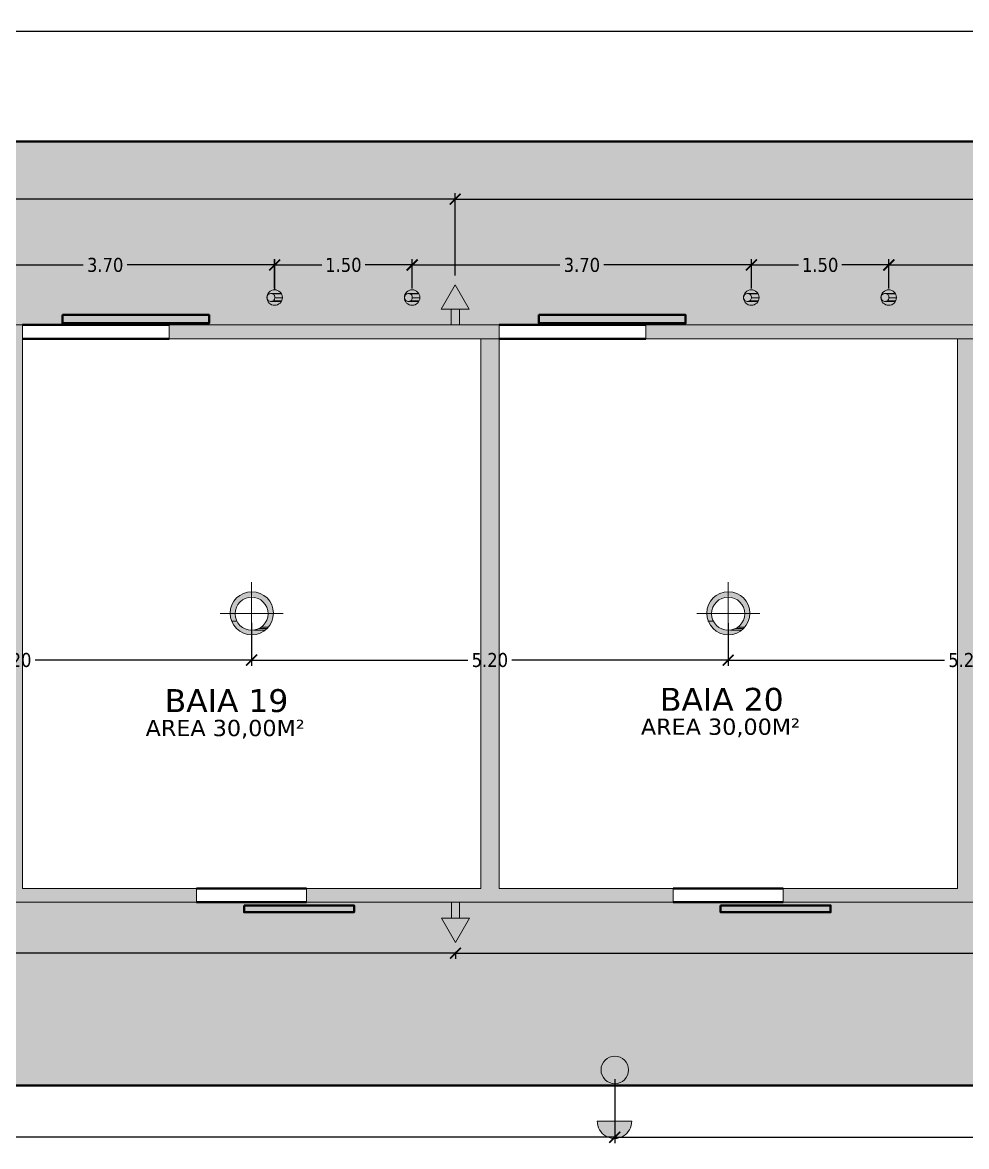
# Model space of a CAD drawing. Header units: millimetres. Extents: x 2543 to 3089, y 1295 to 1485.
# Drawn here: x 3027.81 to 3038.11, y 1411.12 to 1423.39 of the extents above; entities that cross this region are included whole.
import ezdxf

# ---------------------------------------------------------------- set-up
doc = ezdxf.new("R2010")
doc.units = ezdxf.units.MM
doc.layers.get('Defpoints').update_dxf_attribs({"lineweight": 0})
for name, color, linetype, lineweight in [('AF-Indicação coluna', 5, 'Continuous', 20), ('ARQ. Linha Grossa', 5, 'Continuous', 40), ('ARQ. Texto', 7, 'Continuous', 0)]:
    doc.layers.add(name, color=color, linetype=linetype, lineweight=lineweight)
doc.layers.add('ARQ. Hachura', color=7, linetype='Continuous', lineweight=0, true_color=0x9e9e9e)
doc.layers.add('PDF_IM- LUMINOTÉCNICO', color=7, linetype='Continuous', true_color=0xa500a5)
doc.styles.add('NICAZA', font='verdana.ttf', dxfattribs={"width": 0.85})
doc.styles.get("Standard").update_dxf_attribs({"font": 'arial.ttf'})
doc.dimstyles.new('esc-100', dxfattribs={"dimscale": 0.85, "dimtxt": 0.18, "dimasz": 0.14, "dimexe": 0.075, "dimexo": 0.12, "dimgap": 0.06, "dimtad": 0, "dimzin": 0, "dimdsep": 46, "dimtxsty": 'NICAZA', "dimblk": 'ARCHTICK', "dimcen": 0.09, "dimclrd": 7, "dimclre": 7, "dimclrt": 7, "dimadec": 1, "dimazin": 0, "dimtfac": 1, "dimtofl": 0, "dimtmove": 0, "dimatfit": 3, "dimfxl": 1, "dimtolj": 1, "dimtzin": 0, "dimarcsym": 0})

# ---------------------------------------------------------------- blocks, each defined once
blk = doc.blocks.new('tomada baixa')
at = {"layer": 'PDF_IM- LUMINOTÉCNICO', "lineweight": 18}
for p, q in [((0.602, 0.302), (0.023, 0.302)), ((0.602, 0), (0.023, 0))]:
    blk.add_line(p, q, dxfattribs=at)
blk.add_lwpolyline([(1.48, 0.151), (0.602, 0.657), (0.602, -0.356)], close=True, dxfattribs=at)
blk = doc.blocks.new('_ArchTick')
at = {"color": 0, "linetype": 'ByBlock', "const_width": 0.15}
blk.add_lwpolyline([(-0.5, -0.5), (0.5, 0.5)], dxfattribs=at)
blk = doc.blocks.new('*D172')
at = {"layer": 'AF-Indicação coluna', "color": 7, "lineweight": -2, "transparency": 16777216}
for p, q in [((3011.935, 1420.627), (3011.935, 1421.524)), ((3011.935, 1421.46), (3021.936, 1421.46)), ((3032.533, 1421.46), (3022.532, 1421.46)), ((3032.533, 1420.627), (3032.533, 1421.524))]:
    blk.add_line(p, q, dxfattribs=at)
at = {"layer": 'Defpoints', "color": 0, "transparency": 16777216}
for p in [(3032.533, 1421.46), (3011.935, 1420.525), (3032.533, 1420.525)]:
    blk.add_point(p, dxfattribs=at)
at = {"layer": 'AF-Indicação coluna', "color": 7, "lineweight": -2, "transparency": 16777216, "xscale": 0.119, "yscale": 0.119, "zscale": 0.119, "rotation": 180}
blk.add_blockref('_ArchTick', (3011.935, 1421.46), dxfattribs=at)
at = {"layer": 'AF-Indicação coluna', "color": 7, "lineweight": -2, "transparency": 16777216, "xscale": 0.119, "yscale": 0.119, "zscale": 0.119}
blk.add_blockref('_ArchTick', (3032.533, 1421.46), dxfattribs=at)
at = {"layer": 'AF-Indicação coluna', "color": 7, "transparency": 16777216, "insert": (3022.234, 1421.46), "char_height": 0.153, "attachment_point": 5, "style": 'NICAZA'}
blk.add_mtext('\\A1;20.60', dxfattribs=at)
blk = doc.blocks.new('*D173')
at = {"layer": 'AF-Indicação coluna', "color": 7, "lineweight": -2, "transparency": 16777216}
for p, q in [((3032.533, 1420.627), (3032.533, 1421.524)), ((3032.533, 1421.46), (3040.279, 1421.46)), ((3048.612, 1421.46), (3040.866, 1421.46)), ((3048.612, 1420.19), (3048.612, 1421.524))]:
    blk.add_line(p, q, dxfattribs=at)
at = {"layer": 'Defpoints', "color": 0, "transparency": 16777216}
for p in [(3048.612, 1421.46), (3032.533, 1420.525), (3048.612, 1420.088)]:
    blk.add_point(p, dxfattribs=at)
at = {"layer": 'AF-Indicação coluna', "color": 7, "lineweight": -2, "transparency": 16777216, "xscale": 0.119, "yscale": 0.119, "zscale": 0.119, "rotation": 180}
blk.add_blockref('_ArchTick', (3032.533, 1421.46), dxfattribs=at)
at = {"layer": 'AF-Indicação coluna', "color": 7, "lineweight": -2, "transparency": 16777216, "xscale": 0.119, "yscale": 0.119, "zscale": 0.119}
blk.add_blockref('_ArchTick', (3048.612, 1421.46), dxfattribs=at)
at = {"layer": 'AF-Indicação coluna', "color": 7, "transparency": 16777216, "insert": (3040.572, 1421.46), "char_height": 0.153, "attachment_point": 5, "style": 'NICAZA'}
blk.add_mtext('\\A1;16.08', dxfattribs=at)
blk = doc.blocks.new('luminaria psio')
at = {"layer": 'PDF_IM- LUMINOTÉCNICO', "transparency": 33554559}
blk.add_hatch(color=256, dxfattribs=at).paths.add_polyline_path([(0.111, 0.515), (-0.102, 0.515), (-0.135, 0.499), (-0.167, 0.499), (-0.298, 0.434), (-0.429, 0.303), (-0.445, 0.27), (-0.445, 0.254), (-0.462, 0.254), (-0.462, 0.221), (-0.478, 0.205), (-0.478, 0.172), (-0.495, 0.172), (-0.495, 0.123), (-0.511, 0.106), (-0.511, 0.074), (-0.495, 0.106), (-0.478, 0.123), (-0.478, 0.156), (-0.462, 0.172), (-0.445, 0.172), (-0.445, 0.188), (-0.429, 0.205), (-0.413, 0.205), (-0.38, 0.237), (-0.364, 0.237), (-0.364, 0.254), (-0.331, 0.254), (-0.315, 0.27), (-0.184, 0.27), (-0.167, 0.254), (-0.135, 0.254), (-0.135, 0.237), (-0.118, 0.237), (-0.086, 0.221), (-0.086, 0.205), (-0.069, 0.205), (-0.02, 0.156), (-0.02, 0.139), (-0.004, 0.123), (-0.004, 0.106), (0.013, 0.074), (0.013, -0.074), (-0.004, -0.09), (-0.004, -0.123), (-0.036, -0.155), (-0.036, -0.172), (-0.069, -0.204), (-0.086, -0.204), (-0.086, -0.221), (-0.118, -0.221), (-0.135, -0.237), (-0.167, -0.253), (-0.184, -0.253), (-0.216, -0.27), (-0.282, -0.27), (-0.315, -0.253), (-0.331, -0.253), (-0.364, -0.237), (-0.38, -0.221), (-0.396, -0.221), (-0.413, -0.204), (-0.429, -0.204), (-0.445, -0.188), (-0.445, -0.172), (-0.478, -0.139), (-0.478, -0.123), (-0.495, -0.106), (-0.495, -0.09), (-0.511, -0.074), (-0.511, -0.106), (-0.495, -0.123), (-0.495, -0.155), (-0.478, -0.172), (-0.478, -0.204), (-0.462, -0.221), (-0.462, -0.237), (-0.445, -0.253), (-0.445, -0.27), (-0.429, -0.303), (-0.396, -0.319), (-0.38, -0.352), (-0.347, -0.368), (-0.331, -0.401), (-0.135, -0.499), (-0.102, -0.499), (-0.069, -0.515), (0.078, -0.515), (0.111, -0.499), (0.144, -0.499), (0.307, -0.417), (0.356, -0.368), (0.389, -0.352), (0.405, -0.319), (0.422, -0.303), (0.438, -0.27), (0.454, -0.27), (0.454, -0.237), (0.471, -0.237), (0.471, -0.204), (0.487, -0.204), (0.487, -0.155), (0.503, -0.139), (0.503, -0.09), (0.52, -0.074), (0.52, 0.074), (0.503, 0.106), (0.503, 0.156), (0.487, 0.172), (0.487, 0.205), (0.471, 0.205), (0.471, 0.237), (0.454, 0.254), (0.454, 0.27), (0.438, 0.27), (0.405, 0.335), (0.356, 0.385), (0.323, 0.401), (0.307, 0.434), (0.176, 0.499), (0.144, 0.499)])
at = {"layer": 'PDF_IM- LUMINOTÉCNICO', "lineweight": 18}
blk.add_lwpolyline([(0.013, 0.008), (0.013, 0.057), (-0.004, 0.106), (-0.02, 0.156), (-0.053, 0.188), (-0.086, 0.221), (-0.135, 0.254), (-0.184, 0.27), (-0.233, 0.27), (-0.282, 0.27), (-0.331, 0.254), (-0.38, 0.237), (-0.429, 0.205), (-0.462, 0.172), (-0.478, 0.123), (-0.511, 0.074), (-0.511, 0.025), (-0.511, -0.024), (-0.511, -0.074), (-0.478, -0.123), (-0.462, -0.155), (-0.429, -0.204), (-0.38, -0.221), (-0.331, -0.253), (-0.282, -0.27), (-0.233, -0.27), (-0.184, -0.253), (-0.135, -0.237), (-0.086, -0.221), (-0.053, -0.188), (-0.02, -0.139), (-0.004, -0.09), (0.013, -0.041)], close=True, dxfattribs=at)
at = {"layer": 'PDF_IM- LUMINOTÉCNICO', "lineweight": 0}
for points in [[(-0.511, 0.074), (-0.511, 0.074), (-0.511, 0.074)], [(-0.511, 0.074), (-0.511, 0.074), (-0.511, 0.074)], [(0.454, 0.27), (-0.233, 0.27), (0.454, 0.27)], [(0.454, 0.27), (-0.216, 0.27), (0.454, 0.27)], [(0.454, 0.254), (-0.167, 0.254), (0.454, 0.254)], [(0.471, 0.237), (-0.135, 0.237), (0.471, 0.237)], [(-0.511, -0.024), (-0.511, -0.024), (-0.511, -0.024)], [(-0.511, -0.024), (-0.511, -0.024), (-0.511, -0.024)], [(-0.511, -0.074), (-0.511, -0.074), (-0.511, -0.074)], [(-0.511, -0.074), (-0.511, -0.074), (-0.511, -0.074)], [(-0.495, -0.09), (-0.511, -0.074), (-0.495, -0.09)], [(0.454, -0.27), (-0.216, -0.27), (0.454, -0.27)], [(0.454, -0.253), (-0.167, -0.253), (0.454, -0.253)], [(0.471, -0.221), (-0.086, -0.221), (0.471, -0.221)], [(0.52, -0.024), (0.013, -0.024), (0.52, -0.024)]]:
    blk.add_lwpolyline(points, dxfattribs=at)
at = {"layer": 'PDF_IM- LUMINOTÉCNICO', "lineweight": 18}
blk.add_circle((0, 0), 0.52, dxfattribs=at)
blk = doc.blocks.new('*D152')
at = {"color": 7, "lineweight": -2, "transparency": 16777216}
for p, q in [((3026.865, 1420.486), (3026.865, 1420.806)), ((3026.865, 1420.742), (3028.473, 1420.742)), ((3030.564, 1420.742), (3028.955, 1420.742)), ((3030.564, 1420.478), (3030.564, 1420.806))]:
    blk.add_line(p, q, dxfattribs=at)
at = {"layer": 'Defpoints', "color": 0, "transparency": 16777216}
for p in [(3030.564, 1420.742), (3026.865, 1420.384), (3030.564, 1420.376)]:
    blk.add_point(p, dxfattribs=at)
at = {"color": 7, "lineweight": -2, "transparency": 16777216, "xscale": 0.119, "yscale": 0.119, "zscale": 0.119, "rotation": 180}
blk.add_blockref('_ArchTick', (3026.865, 1420.742), dxfattribs=at)
at = {"color": 7, "lineweight": -2, "transparency": 16777216, "xscale": 0.119, "yscale": 0.119, "zscale": 0.119}
blk.add_blockref('_ArchTick', (3030.564, 1420.742), dxfattribs=at)
at = {"color": 7, "transparency": 16777216, "insert": (3028.714, 1420.742), "char_height": 0.153, "attachment_point": 5, "style": 'NICAZA'}
blk.add_mtext('\\A1;3.70', dxfattribs=at)
blk = doc.blocks.new('*D153')
at = {"color": 7, "lineweight": -2, "transparency": 16777216}
for p, q in [((3030.563, 1420.489), (3030.563, 1420.806)), ((3030.563, 1420.742), (3031.077, 1420.742)), ((3032.063, 1420.742), (3031.549, 1420.742)), ((3032.063, 1420.489), (3032.063, 1420.806))]:
    blk.add_line(p, q, dxfattribs=at)
at = {"layer": 'Defpoints', "color": 0, "transparency": 16777216}
for p in [(3032.063, 1420.742), (3030.563, 1420.387), (3032.063, 1420.387)]:
    blk.add_point(p, dxfattribs=at)
at = {"color": 7, "lineweight": -2, "transparency": 16777216, "xscale": 0.119, "yscale": 0.119, "zscale": 0.119, "rotation": 180}
blk.add_blockref('_ArchTick', (3030.563, 1420.742), dxfattribs=at)
at = {"color": 7, "lineweight": -2, "transparency": 16777216, "xscale": 0.119, "yscale": 0.119, "zscale": 0.119}
blk.add_blockref('_ArchTick', (3032.063, 1420.742), dxfattribs=at)
at = {"color": 7, "transparency": 16777216, "insert": (3031.313, 1420.742), "char_height": 0.153, "attachment_point": 5, "style": 'NICAZA'}
blk.add_mtext('\\A1;1.50', dxfattribs=at)
blk = doc.blocks.new('*D154')
at = {"color": 7, "lineweight": -2, "transparency": 16777216}
for p, q in [((3032.065, 1420.486), (3032.065, 1420.806)), ((3032.065, 1420.742), (3033.674, 1420.742)), ((3035.765, 1420.742), (3034.156, 1420.742)), ((3035.765, 1420.485), (3035.765, 1420.806))]:
    blk.add_line(p, q, dxfattribs=at)
at = {"layer": 'Defpoints', "color": 0, "transparency": 16777216}
for p in [(3035.765, 1420.742), (3032.065, 1420.384), (3035.765, 1420.383)]:
    blk.add_point(p, dxfattribs=at)
at = {"color": 7, "lineweight": -2, "transparency": 16777216, "xscale": 0.119, "yscale": 0.119, "zscale": 0.119, "rotation": 180}
blk.add_blockref('_ArchTick', (3032.065, 1420.742), dxfattribs=at)
at = {"color": 7, "lineweight": -2, "transparency": 16777216, "xscale": 0.119, "yscale": 0.119, "zscale": 0.119}
blk.add_blockref('_ArchTick', (3035.765, 1420.742), dxfattribs=at)
at = {"color": 7, "transparency": 16777216, "insert": (3033.915, 1420.742), "char_height": 0.153, "attachment_point": 5, "style": 'NICAZA'}
blk.add_mtext('\\A1;3.70', dxfattribs=at)
blk = doc.blocks.new('*D155')
at = {"color": 7, "lineweight": -2, "transparency": 16777216}
for p, q in [((3035.765, 1420.486), (3035.765, 1420.806)), ((3035.765, 1420.742), (3036.279, 1420.742)), ((3037.265, 1420.742), (3036.751, 1420.742)), ((3037.265, 1420.486), (3037.265, 1420.806))]:
    blk.add_line(p, q, dxfattribs=at)
at = {"layer": 'Defpoints', "color": 0, "transparency": 16777216}
for p in [(3037.265, 1420.742), (3035.765, 1420.384), (3037.265, 1420.384)]:
    blk.add_point(p, dxfattribs=at)
at = {"color": 7, "lineweight": -2, "transparency": 16777216, "xscale": 0.119, "yscale": 0.119, "zscale": 0.119, "rotation": 180}
blk.add_blockref('_ArchTick', (3035.765, 1420.742), dxfattribs=at)
at = {"color": 7, "lineweight": -2, "transparency": 16777216, "xscale": 0.119, "yscale": 0.119, "zscale": 0.119}
blk.add_blockref('_ArchTick', (3037.265, 1420.742), dxfattribs=at)
at = {"color": 7, "transparency": 16777216, "insert": (3036.515, 1420.742), "char_height": 0.153, "attachment_point": 5, "style": 'NICAZA'}
blk.add_mtext('\\A1;1.50', dxfattribs=at)
blk = doc.blocks.new('*D156')
at = {"color": 7, "lineweight": -2, "transparency": 16777216}
for p, q in [((3037.263, 1420.489), (3037.263, 1420.806)), ((3037.263, 1420.742), (3038.873, 1420.742)), ((3040.965, 1420.742), (3039.355, 1420.742)), ((3040.965, 1420.482), (3040.965, 1420.806))]:
    blk.add_line(p, q, dxfattribs=at)
at = {"layer": 'Defpoints', "color": 0, "transparency": 16777216}
for p in [(3040.965, 1420.742), (3037.263, 1420.387), (3040.965, 1420.38)]:
    blk.add_point(p, dxfattribs=at)
at = {"color": 7, "lineweight": -2, "transparency": 16777216, "xscale": 0.119, "yscale": 0.119, "zscale": 0.119, "rotation": 180}
blk.add_blockref('_ArchTick', (3037.263, 1420.742), dxfattribs=at)
at = {"color": 7, "lineweight": -2, "transparency": 16777216, "xscale": 0.119, "yscale": 0.119, "zscale": 0.119}
blk.add_blockref('_ArchTick', (3040.965, 1420.742), dxfattribs=at)
at = {"color": 7, "transparency": 16777216, "insert": (3039.114, 1420.742), "char_height": 0.153, "attachment_point": 5, "style": 'NICAZA'}
blk.add_mtext('\\A1;3.70', dxfattribs=at)
blk = doc.blocks.new('*D141')
at = {"layer": 'AF-Indicação coluna', "color": 7, "lineweight": -2, "transparency": 16777216}
for p, q in [((3048.612, 1413.686), (3048.612, 1413.17)), ((3032.536, 1413.249), (3032.536, 1413.17)), ((3032.536, 1413.234), (3040.28, 1413.234)), ((3048.612, 1413.234), (3040.867, 1413.234))]:
    blk.add_line(p, q, dxfattribs=at)
at = {"layer": 'Defpoints', "color": 0, "transparency": 16777216}
for p in [(3048.612, 1413.788), (3032.536, 1413.351), (3048.612, 1413.234)]:
    blk.add_point(p, dxfattribs=at)
at = {"layer": 'AF-Indicação coluna', "color": 7, "lineweight": -2, "transparency": 16777216, "xscale": 0.119, "yscale": 0.119, "zscale": 0.119, "rotation": 180}
blk.add_blockref('_ArchTick', (3032.536, 1413.234), dxfattribs=at)
at = {"layer": 'AF-Indicação coluna', "color": 7, "lineweight": -2, "transparency": 16777216, "xscale": 0.119, "yscale": 0.119, "zscale": 0.119}
blk.add_blockref('_ArchTick', (3048.612, 1413.234), dxfattribs=at)
at = {"layer": 'AF-Indicação coluna', "color": 7, "transparency": 16777216, "insert": (3040.574, 1413.234), "char_height": 0.153, "attachment_point": 5, "style": 'NICAZA'}
blk.add_mtext('\\A1;16.08', dxfattribs=at)
blk = doc.blocks.new('*D142')
at = {"layer": 'AF-Indicação coluna', "color": 7, "lineweight": -2, "transparency": 16777216}
for p, q in [((3011.935, 1413.249), (3011.935, 1413.17)), ((3032.536, 1413.249), (3032.536, 1413.17)), ((3011.935, 1413.234), (3021.937, 1413.234)), ((3032.536, 1413.234), (3022.534, 1413.234))]:
    blk.add_line(p, q, dxfattribs=at)
at = {"layer": 'Defpoints', "color": 0, "transparency": 16777216}
for p in [(3011.935, 1413.351), (3032.536, 1413.351), (3011.935, 1413.234)]:
    blk.add_point(p, dxfattribs=at)
at = {"layer": 'AF-Indicação coluna', "color": 7, "lineweight": -2, "transparency": 16777216, "xscale": 0.119, "yscale": 0.119, "zscale": 0.119, "rotation": 180}
blk.add_blockref('_ArchTick', (3011.935, 1413.234), dxfattribs=at)
at = {"layer": 'AF-Indicação coluna', "color": 7, "lineweight": -2, "transparency": 16777216, "xscale": 0.119, "yscale": 0.119, "zscale": 0.119}
blk.add_blockref('_ArchTick', (3032.536, 1413.234), dxfattribs=at)
at = {"layer": 'AF-Indicação coluna', "color": 7, "transparency": 16777216, "insert": (3022.236, 1413.234), "char_height": 0.153, "attachment_point": 5, "style": 'NICAZA'}
blk.add_mtext('\\A1;20.60', dxfattribs=at)
blk = doc.blocks.new('*D130')
at = {"color": 7, "lineweight": -2, "transparency": 16777216}
for p, q in [((2991.262, 1422.19), (2991.262, 1423.351)), ((3048.612, 1422.19), (3048.612, 1423.351)), ((2991.262, 1423.288), (3019.64, 1423.288)), ((3048.612, 1423.288), (3020.233, 1423.288))]:
    blk.add_line(p, q, dxfattribs=at)
at = {"layer": 'Defpoints', "color": 0, "transparency": 16777216}
for p in [(3048.612, 1423.288), (2991.262, 1422.088), (3048.612, 1422.088)]:
    blk.add_point(p, dxfattribs=at)
at = {"color": 7, "lineweight": -2, "transparency": 16777216, "xscale": 0.119, "yscale": 0.119, "zscale": 0.119, "rotation": 180}
blk.add_blockref('_ArchTick', (2991.262, 1423.288), dxfattribs=at)
at = {"color": 7, "lineweight": -2, "transparency": 16777216, "xscale": 0.119, "yscale": 0.119, "zscale": 0.119}
blk.add_blockref('_ArchTick', (3048.612, 1423.288), dxfattribs=at)
at = {"color": 7, "transparency": 16777216, "insert": (3019.937, 1423.288), "char_height": 0.153, "attachment_point": 5, "style": 'NICAZA'}
blk.add_mtext('\\A1;57.35', dxfattribs=at)
blk = doc.blocks.new('PONTOLUZTETO')
at = {"layer": 'PDF_IM- LUMINOTÉCNICO', "transparency": 33554559}
h = blk.add_hatch(color=256, dxfattribs=at)
h.paths.add_polyline_path([(0.262, -0.393), (0.278, -0.36), (0.294, -0.36), (0.294, -0.344), (0.311, -0.344), (0.393, -0.262), (0.393, -0.245), (0.409, -0.229), (0.409, -0.213), (0.425, -0.196), (0.442, -0.164), (0.442, -0.131), (0.458, -0.131), (0.458, -0.049), (0.474, -0.033), (0.474, 0.033), (0.458, 0.065), (0.458, 0.131), (0.442, 0.147), (0.442, 0.18), (0.425, 0.196), (0.409, 0.229), (0.409, 0.245), (0.376, 0.278), (0.376, 0.294), (0.344, 0.327), (0.327, 0.327), (0.327, 0.344), (0.311, 0.36), (0.294, 0.36), (0.294, 0.376), (0.278, 0.376), (0.262, 0.393), (0.131, 0.458), (0.098, 0.458), (0.065, 0.474), (-0.065, 0.474), (-0.098, 0.458), (-0.131, 0.458), (-0.229, 0.409), (-0.245, 0.393), (-0.278, 0.376), (-0.294, 0.376), (-0.294, 0.36), (-0.311, 0.36), (-0.311, 0.344), (-0.327, 0.344), (-0.327, 0.327), (-0.344, 0.327), (-0.344, 0.311), (-0.36, 0.311), (-0.376, 0.294), (-0.376, 0.262), (-0.393, 0.262), (-0.393, 0.245), (-0.409, 0.229), (-0.425, 0.196), (-0.425, 0.18), (-0.442, 0.164), (-0.442, 0.115), (-0.458, 0.098), (-0.458, -0.098), (-0.442, -0.115), (-0.442, -0.164), (-0.425, -0.164), (-0.425, -0.196), (-0.393, -0.229), (-0.393, -0.245), (-0.376, -0.262), (-0.376, -0.278), (-0.36, -0.294), (-0.344, -0.294), (-0.344, -0.311), (-0.327, -0.327), (-0.311, -0.327), (-0.311, -0.344), (-0.294, -0.344), (-0.294, -0.36), (-0.278, -0.36), (-0.229, -0.409), (-0.196, -0.425), (-0.164, -0.425), (-0.098, -0.458), (0.098, -0.458), (0.164, -0.425), (0.196, -0.425)])
h.paths.add_polyline_path([(-0.049, -0.36), (-0.065, -0.344), (-0.098, -0.344), (-0.131, -0.327), (-0.147, -0.327), (-0.18, -0.311), (-0.196, -0.294), (-0.213, -0.294), (-0.278, -0.229), (-0.278, -0.213), (-0.294, -0.213), (-0.311, -0.196), (-0.327, -0.164), (-0.327, -0.131), (-0.344, -0.131), (-0.344, -0.082), (-0.36, -0.065), (-0.36, 0.065), (-0.344, 0.098), (-0.344, 0.131), (-0.327, 0.147), (-0.327, 0.18), (-0.311, 0.196), (-0.294, 0.229), (-0.278, 0.229), (-0.278, 0.245), (-0.262, 0.262), (-0.245, 0.262), (-0.229, 0.278), (-0.229, 0.294), (-0.213, 0.311), (-0.196, 0.311), (-0.18, 0.327), (-0.147, 0.327), (-0.147, 0.344), (-0.131, 0.344), (-0.098, 0.36), (-0.049, 0.36), (-0.016, 0.376), (0.016, 0.376), (0.049, 0.36), (0.098, 0.36), (0.131, 0.344), (0.164, 0.344), (0.164, 0.327), (0.18, 0.327), (0.196, 0.311), (0.213, 0.311), (0.229, 0.294), (0.229, 0.278), (0.262, 0.262), (0.294, 0.229), (0.311, 0.196), (0.327, 0.18), (0.327, 0.164), (0.344, 0.147), (0.344, 0.115), (0.36, 0.098), (0.36, -0.098), (0.344, -0.115), (0.344, -0.131), (0.311, -0.196), (0.262, -0.245), (0.262, -0.262), (0.229, -0.278), (0.213, -0.294), (0.196, -0.294), (0.164, -0.327), (0.131, -0.327), (0.098, -0.344), (0.082, -0.344), (0.049, -0.36)], flags=0)
at = {"layer": 'PDF_IM- LUMINOTÉCNICO', "lineweight": 18}
for points in [[(0, -0.687), (0, 0.687)], [(0.687, 0), (-0.687, 0)]]:
    blk.add_lwpolyline(points, dxfattribs=at)
at = {"layer": 'PDF_IM- LUMINOTÉCNICO', "lineweight": 0}
for points in [[(-0.327, -0.164), (-0.442, -0.164), (-0.327, -0.164)], [(0.294, -0.36), (0.049, -0.36), (0.294, -0.36)], [(0.327, -0.327), (0.164, -0.327), (0.327, -0.327)], [(0.36, -0.294), (0.213, -0.294), (0.36, -0.294)]]:
    blk.add_lwpolyline(points, dxfattribs=at)
at = {"layer": 'PDF_IM- LUMINOTÉCNICO', "lineweight": 18}
for centre, radius in [((0.003, 0.008), 0.471), ((-0.001, -0.002), 0.361)]:
    blk.add_circle(centre, radius, dxfattribs=at)
blk = doc.blocks.new('*D111')
at = {"color": 7, "lineweight": -2, "transparency": 16777216}
for p, q in [((3025.111, 1416.835), (3025.111, 1416.367)), ((3030.312, 1416.835), (3030.312, 1416.367)), ((3025.111, 1416.431), (3027.471, 1416.431)), ((3030.312, 1416.431), (3027.951, 1416.431))]:
    blk.add_line(p, q, dxfattribs=at)
at = {"layer": 'Defpoints', "color": 0, "transparency": 16777216}
for p in [(3025.111, 1416.937), (3030.312, 1416.937), (3030.312, 1416.431)]:
    blk.add_point(p, dxfattribs=at)
at = {"color": 7, "lineweight": -2, "transparency": 16777216, "xscale": 0.119, "yscale": 0.119, "zscale": 0.119, "rotation": 180}
blk.add_blockref('_ArchTick', (3025.111, 1416.431), dxfattribs=at)
at = {"color": 7, "lineweight": -2, "transparency": 16777216, "xscale": 0.119, "yscale": 0.119, "zscale": 0.119}
blk.add_blockref('_ArchTick', (3030.312, 1416.431), dxfattribs=at)
at = {"color": 7, "transparency": 16777216, "insert": (3027.711, 1416.431), "char_height": 0.153, "attachment_point": 5, "style": 'NICAZA'}
blk.add_mtext('\\A1;5.20', dxfattribs=at)
blk = doc.blocks.new('*D112')
at = {"color": 7, "lineweight": -2, "transparency": 16777216}
for p, q in [((3030.312, 1416.836), (3030.312, 1416.367)), ((3035.511, 1416.835), (3035.511, 1416.367)), ((3030.312, 1416.431), (3032.671, 1416.431)), ((3035.511, 1416.431), (3033.151, 1416.431))]:
    blk.add_line(p, q, dxfattribs=at)
at = {"layer": 'Defpoints', "color": 0, "transparency": 16777216}
for p in [(3030.312, 1416.938), (3035.511, 1416.937), (3035.511, 1416.431)]:
    blk.add_point(p, dxfattribs=at)
at = {"color": 7, "lineweight": -2, "transparency": 16777216, "xscale": 0.119, "yscale": 0.119, "zscale": 0.119, "rotation": 180}
blk.add_blockref('_ArchTick', (3030.312, 1416.431), dxfattribs=at)
at = {"color": 7, "lineweight": -2, "transparency": 16777216, "xscale": 0.119, "yscale": 0.119, "zscale": 0.119}
blk.add_blockref('_ArchTick', (3035.511, 1416.431), dxfattribs=at)
at = {"color": 7, "transparency": 16777216, "insert": (3032.911, 1416.431), "char_height": 0.153, "attachment_point": 5, "style": 'NICAZA'}
blk.add_mtext('\\A1;5.20', dxfattribs=at)
blk = doc.blocks.new('*D113')
at = {"color": 7, "lineweight": -2, "transparency": 16777216}
for p, q in [((3035.511, 1416.835), (3035.511, 1416.367)), ((3040.711, 1416.835), (3040.711, 1416.367)), ((3035.511, 1416.431), (3037.871, 1416.431)), ((3040.711, 1416.431), (3038.351, 1416.431))]:
    blk.add_line(p, q, dxfattribs=at)
at = {"layer": 'Defpoints', "color": 0, "transparency": 16777216}
for p in [(3035.511, 1416.937), (3040.711, 1416.937), (3040.711, 1416.431)]:
    blk.add_point(p, dxfattribs=at)
at = {"color": 7, "lineweight": -2, "transparency": 16777216, "xscale": 0.119, "yscale": 0.119, "zscale": 0.119, "rotation": 180}
blk.add_blockref('_ArchTick', (3035.511, 1416.431), dxfattribs=at)
at = {"color": 7, "lineweight": -2, "transparency": 16777216, "xscale": 0.119, "yscale": 0.119, "zscale": 0.119}
blk.add_blockref('_ArchTick', (3040.711, 1416.431), dxfattribs=at)
at = {"color": 7, "transparency": 16777216, "insert": (3038.111, 1416.431), "char_height": 0.153, "attachment_point": 5, "style": 'NICAZA'}
blk.add_mtext('\\A1;5.20', dxfattribs=at)
blk = doc.blocks.new('*D255')
at = {"color": 7, "lineweight": -2, "transparency": 16777216}
for p, q in [((3019.937, 1411.857), (3019.937, 1411.16)), ((3034.274, 1411.857), (3034.274, 1411.16)), ((3019.937, 1411.224), (3026.811, 1411.224)), ((3034.274, 1411.224), (3027.4, 1411.224))]:
    blk.add_line(p, q, dxfattribs=at)
at = {"layer": 'Defpoints', "color": 0, "transparency": 16777216}
for p in [(3019.937, 1411.959), (3034.274, 1411.959), (3034.274, 1411.224)]:
    blk.add_point(p, dxfattribs=at)
at = {"color": 7, "lineweight": -2, "transparency": 16777216, "xscale": 0.119, "yscale": 0.119, "zscale": 0.119, "rotation": 180}
blk.add_blockref('_ArchTick', (3019.937, 1411.224), dxfattribs=at)
at = {"color": 7, "lineweight": -2, "transparency": 16777216, "xscale": 0.119, "yscale": 0.119, "zscale": 0.119}
blk.add_blockref('_ArchTick', (3034.274, 1411.224), dxfattribs=at)
at = {"color": 7, "transparency": 16777216, "insert": (3027.105, 1411.224), "char_height": 0.153, "attachment_point": 5, "style": 'NICAZA'}
blk.add_mtext('\\A1;14.34', dxfattribs=at)
blk = doc.blocks.new('*D256')
at = {"color": 7, "lineweight": -2, "transparency": 16777216}
for p, q in [((3034.274, 1411.857), (3034.274, 1411.16)), ((3048.467, 1411.857), (3048.467, 1411.16)), ((3034.274, 1411.224), (3041.078, 1411.224)), ((3048.467, 1411.224), (3041.664, 1411.224))]:
    blk.add_line(p, q, dxfattribs=at)
at = {"layer": 'Defpoints', "color": 0, "transparency": 16777216}
for p in [(3034.274, 1411.959), (3048.467, 1411.959), (3048.467, 1411.224)]:
    blk.add_point(p, dxfattribs=at)
at = {"color": 7, "lineweight": -2, "transparency": 16777216, "xscale": 0.119, "yscale": 0.119, "zscale": 0.119, "rotation": 180}
blk.add_blockref('_ArchTick', (3034.274, 1411.224), dxfattribs=at)
at = {"color": 7, "lineweight": -2, "transparency": 16777216, "xscale": 0.119, "yscale": 0.119, "zscale": 0.119}
blk.add_blockref('_ArchTick', (3048.467, 1411.224), dxfattribs=at)
at = {"color": 7, "transparency": 16777216, "insert": (3041.371, 1411.224), "char_height": 0.153, "attachment_point": 5, "style": 'NICAZA'}
blk.add_mtext('\\A1;14.19', dxfattribs=at)
blk = doc.blocks.new('arandela')
at = {"layer": 'PDF_IM- LUMINOTÉCNICO', "transparency": 33554559}
blk.add_hatch(color=256, dxfattribs=at).paths.add_polyline_path([(1.211, 0.507), (1.096, 0.507), (1.096, -0.524), (1.178, -0.524), (1.211, -0.507), (1.243, -0.507), (1.407, -0.425), (1.456, -0.376), (1.489, -0.36), (1.505, -0.327), (1.521, -0.311), (1.538, -0.278), (1.571, -0.245), (1.571, -0.213), (1.603, -0.147), (1.603, -0.115), (1.62, -0.082), (1.62, 0.065), (1.603, 0.098), (1.603, 0.131), (1.571, 0.196), (1.571, 0.229), (1.538, 0.262), (1.505, 0.327), (1.456, 0.376), (1.423, 0.393), (1.407, 0.425), (1.276, 0.491), (1.243, 0.491)])
at = {"layer": 'PDF_IM- LUMINOTÉCNICO', "lineweight": 18}
blk.add_lwpolyline([(1.096, -0.524), (1.096, 0.507, -1.019027)], format="xyb", close=True, dxfattribs=at)
blk.add_lwpolyline([(1.096, 0), (0, 0)], dxfattribs=at)

msp = doc.modelspace()

# ---------------------------------------------------------------- hatches: boundary and pattern name
at = {"layer": 'ARQ. Hachura', "transparency": 33554587}
h = msp.add_hatch(color=9, dxfattribs=at)
h.dxf.hatch_style = 1
h.paths.add_polyline_path([(3048.612, 1422.088), (2991.262, 1422.088), (2991.262, 1420.088), (3048.612, 1420.088)])
at = {"layer": 'ARQ. Hachura', "true_color": 0x636466, "transparency": 33554630}
h = msp.add_hatch(color=251, dxfattribs=at)
h.dxf.hatch_style = 1
h.paths.add_polyline_path([(2996.612, 1420.088), (2993.012, 1420.088), (2993.012, 1419.938), (2996.612, 1419.938)])
h.paths.add_polyline_path([(2991.412, 1419.938), (2991.412, 1420.088), (2991.262, 1420.088), (2991.268, 1414.055, -1), (2991.4, 1414.055)], flags=17)
h.paths.add_polyline_path([(3001.812, 1420.088), (2998.212, 1420.088), (2998.212, 1419.938), (3001.812, 1419.938)])
h.paths.add_polyline_path([(2991.4, 1414.055), (2991.412, 1419.938), (2991.412, 1413.788), (2991.262, 1413.788), (2991.262, 1420.088), (2991.268, 1414.055, -1.001048)])
h.paths.add_polyline_path([(3007.012, 1420.088), (3003.412, 1420.088), (3003.412, 1419.938), (3007.012, 1419.938)])
h.paths.add_polyline_path([(3012.212, 1420.088), (3008.612, 1420.088), (3008.612, 1419.938), (3012.212, 1419.938)])
h.paths.add_polyline_path([(3017.412, 1420.088), (3013.812, 1420.088), (3013.812, 1419.938), (3017.412, 1419.938)])
h.paths.add_polyline_path([(3022.612, 1420.088), (3019.012, 1420.088), (3019.012, 1419.938), (3022.612, 1419.938)])
h.paths.add_polyline_path([(3027.812, 1420.088), (3024.212, 1420.088), (3024.212, 1419.938), (3027.812, 1419.938)])
h.paths.add_polyline_path([(3033.012, 1420.088), (3029.412, 1420.088), (3029.412, 1419.938), (3033.012, 1419.938)])
h.paths.add_polyline_path([(3038.212, 1420.088), (3034.612, 1420.088), (3034.612, 1419.938), (3038.212, 1419.938)])
h.paths.add_polyline_path([(3043.412, 1420.088), (3039.812, 1420.088), (3039.812, 1419.938), (3043.412, 1419.938)])
h.paths.add_polyline_path([(3048.612, 1420.088), (3045.012, 1420.088), (3045.012, 1419.938), (3048.612, 1419.938)])
at = {"layer": 'ARQ. Hachura', "true_color": 0x636466, "transparency": 33554521}
h = msp.add_hatch(color=251, dxfattribs=at)
h.dxf.hatch_style = 1
h.paths.add_polyline_path([(2998.512, 1413.938), (2996.562, 1413.938), (2994.512, 1413.938), (2994.512, 1413.788), (2998.512, 1413.788)])
h.paths.add_polyline_path([(2996.612, 1419.938), (2996.412, 1419.938), (2996.412, 1413.938), (2996.562, 1413.938), (2996.612, 1413.938)])
h.paths.add_polyline_path([(2993.312, 1413.938), (2991.412, 1413.938), (2991.412, 1413.788), (2993.312, 1413.788)])
h.paths.add_polyline_path([(3003.712, 1413.938), (3001.712, 1413.938), (2999.712, 1413.938), (2999.712, 1413.788), (3003.712, 1413.788)])
h.paths.add_polyline_path([(3001.812, 1419.938), (3001.612, 1419.938), (3001.612, 1413.938), (3001.712, 1413.938), (3001.812, 1413.938)])
h.paths.add_polyline_path([(3008.912, 1413.938), (3006.862, 1413.938), (3004.912, 1413.938), (3004.912, 1413.788), (3008.912, 1413.788)])
h.paths.add_polyline_path([(3007.012, 1419.938), (3006.812, 1419.938), (3006.812, 1413.938), (3006.862, 1413.938), (3007.012, 1413.938)])
h.paths.add_polyline_path([(3012.212, 1419.938), (3012.012, 1419.938), (3012.012, 1413.938), (3012.212, 1413.938)])
h.paths.add_polyline_path([(3014.112, 1413.938), (3012.212, 1413.938), (3012.012, 1413.938), (3010.112, 1413.938), (3010.112, 1413.788), (3014.112, 1413.788)])
h.paths.add_polyline_path([(3017.412, 1419.938), (3017.212, 1419.938), (3017.212, 1413.938), (3015.312, 1413.938), (3015.312, 1413.788), (3019.312, 1413.788), (3019.312, 1413.938), (3017.412, 1413.938)])
h.paths.add_polyline_path([(3022.612, 1419.938), (3022.412, 1419.938), (3022.412, 1413.938), (3020.512, 1413.938), (3020.512, 1413.788), (3024.512, 1413.788), (3024.512, 1413.938), (3022.612, 1413.938)])
h.paths.add_polyline_path([(3027.812, 1419.938), (3027.612, 1419.938), (3027.612, 1413.938), (3025.712, 1413.938), (3025.712, 1413.788), (3029.712, 1413.788), (3029.712, 1413.938), (3027.812, 1413.938)])
h.paths.add_polyline_path([(3033.012, 1419.938), (3032.812, 1419.938), (3032.812, 1413.938), (3030.912, 1413.938), (3030.912, 1413.788), (3034.912, 1413.788), (3034.912, 1413.938), (3033.012, 1413.938)])
h.paths.add_polyline_path([(3038.212, 1419.938), (3038.012, 1419.938), (3038.012, 1413.938), (3036.112, 1413.938), (3036.112, 1413.788), (3040.112, 1413.788), (3040.112, 1413.938), (3038.212, 1413.938)])
h.paths.add_polyline_path([(3043.412, 1419.938), (3043.212, 1419.938), (3043.212, 1413.938), (3043.412, 1413.938)])
h.paths.add_polyline_path([(3045.312, 1413.938), (3043.412, 1413.938), (3043.212, 1413.938), (3041.312, 1413.938), (3041.312, 1413.788), (3045.312, 1413.788)])
at = {"layer": 'ARQ. Hachura', "transparency": 33554587}
h = msp.add_hatch(color=9, dxfattribs=at)
h.dxf.hatch_style = 1
h.paths.add_polyline_path([(3048.612, 1413.788), (2991.262, 1413.788), (2991.262, 1411.788), (3048.612, 1411.788)])

# ---------------------------------------------------------------- linework, layer by layer
at = {"layer": 'AF-Indicação coluna'}
for p, q in [((3027.812, 1420.088), (3024.212, 1420.088)), ((3027.812, 1419.938), (3027.812, 1420.088)), ((3033.012, 1420.088), (3029.412, 1420.088)), ((3029.412, 1419.938), (3029.412, 1420.088)), ((3033.012, 1419.938), (3033.012, 1420.088)), ((3033.012, 1413.938), (3033.012, 1420.088)), ((3038.212, 1420.088), (3034.612, 1420.088)), ((3034.612, 1419.938), (3034.612, 1420.088)), ((3027.812, 1413.938), (3027.812, 1419.938)), ((3033.012, 1419.938), (3029.412, 1419.938)), ((3032.812, 1413.938), (3032.812, 1419.938)), ((3038.212, 1419.938), (3034.612, 1419.938)), ((3038.012, 1413.938), (3038.012, 1419.938)), ((3029.712, 1413.938), (3027.812, 1413.938)), ((3029.712, 1413.938), (3029.712, 1413.788)), ((3030.912, 1413.938), (3032.812, 1413.938)), ((3030.912, 1413.938), (3030.912, 1413.788)), ((3033.012, 1413.938), (3034.912, 1413.938)), ((3034.912, 1413.938), (3034.912, 1413.788)), ((3036.112, 1413.938), (3038.012, 1413.938)), ((3036.112, 1413.938), (3036.112, 1413.788)), ((3025.712, 1413.788), (3029.712, 1413.788)), ((3030.912, 1413.788), (3034.912, 1413.788)), ((3036.112, 1413.788), (3040.112, 1413.788))]:
    msp.add_line(p, q, dxfattribs=at)
msp.add_circle((3034.274, 1411.959), 0.15, dxfattribs=at)
at = {"layer": 'ARQ. Linha Grossa', "color": 251, "true_color": 0x636466}
for p, q in [((3048.612, 1422.088), (2991.262, 1422.088)), ((3027.812, 1420.088), (3029.412, 1420.088)), ((3033.012, 1420.088), (3034.612, 1420.088)), ((3029.412, 1419.938), (3027.812, 1419.938)), ((3034.612, 1419.938), (3033.012, 1419.938)), ((3029.712, 1413.938), (3030.912, 1413.938)), ((3034.912, 1413.938), (3036.112, 1413.938)), ((3030.912, 1413.788), (3029.712, 1413.788)), ((3036.112, 1413.788), (3034.912, 1413.788)), ((2991.262, 1411.788), (3048.612, 1411.788))]:
    msp.add_line(p, q, dxfattribs=at)
for points in [[(3028.247, 1420.197), (3029.847, 1420.197), (3029.847, 1420.107), (3028.247, 1420.107)], [(3033.447, 1420.197), (3035.047, 1420.197), (3035.047, 1420.107), (3033.447, 1420.107)], [(3030.229, 1413.754), (3031.429, 1413.754), (3031.429, 1413.68), (3030.229, 1413.68)], [(3035.429, 1413.754), (3036.629, 1413.754), (3036.629, 1413.68), (3035.429, 1413.68)]]:
    msp.add_lwpolyline(points, close=True, dxfattribs=at)

# ---------------------------------------------------------------- block references
at = {"layer": 'ARQ. Linha Grossa'}
for name, p, xscale, yscale, zscale in [('luminaria psio', (3030.563, 1420.387), 0.1626700142454813, 0.1626700142454813, 0.1626700142454813), ('luminaria psio', (3032.063, 1420.387), 0.1626700142454813, 0.1626700142454813, 0.1626700142454813), ('luminaria psio', (3035.763, 1420.387), 0.1626700142454813, 0.1626700142454813, 0.1626700142454813), ('luminaria psio', (3037.263, 1420.387), 0.1626700142454813, 0.1626700142454813, 0.1626700142454813), ('PONTOLUZTETO', (3030.312, 1416.938), 0.5, 0.5, 0.5), ('PONTOLUZTETO', (3035.512, 1416.938), 0.5, 0.5, 0.5)]:
    msp.add_blockref(name, p, dxfattribs=dict(at, xscale=xscale, yscale=yscale, zscale=zscale))
at = {"layer": 'ARQ. Linha Grossa', "rotation": 270}
for name, p, xscale, yscale, zscale in [('tomada baixa', (3032.488, 1420.081), -0.3, 0.3, 0.3), ('tomada baixa', (3032.491, 1413.795), 0.3, 0.3, 0.3), ('arandela', (3034.274, 1411.802), 0.3650523665493891, 0.3650523665493891, 0.3650523665493891)]:
    msp.add_blockref(name, p, dxfattribs=dict(at, xscale=xscale, yscale=yscale, zscale=zscale))

# ---------------------------------------------------------------- texts
at = {"layer": 'ARQ. Texto', "attachment_point": 1}
for s, insert, char_height, width in [('{\\fVerdana|b0|i0|c0|p34;BAIA 19}', (3029.363, 1416.114), 0.24977, 7.20832), ('{\\fVerdana|b0|i0|c0|p34;BAIA 20}', (3034.767, 1416.128), 0.24977, 7.20832), ('{\\fVerdana|b0|i0|c0|p34;AREA 30,00M²}', (3029.155, 1415.779), 0.17726, 5.11574), ('{\\fVerdana|b0|i0|c0|p34;AREA 30,00M²}', (3034.559, 1415.793), 0.17726, 5.11574)]:
    msp.add_mtext(s, dxfattribs=dict(at, insert=insert, char_height=char_height, width=width))

# ---------------------------------------------------------------- dimensions: what is measured, and where the dimension line sits
for base, p1, p2, picture, middle in [((3048.612, 1423.288), (2991.262, 1422.088), (3048.612, 1422.088), '*D130', (3019.937, 1423.288)), ((3030.564, 1420.742), (3026.865, 1420.384), (3030.564, 1420.376), '*D152', (3028.714, 1420.742)), ((3032.063, 1420.742), (3030.563, 1420.387), (3032.063, 1420.387), '*D153', (3031.313, 1420.742)), ((3035.765, 1420.742), (3032.065, 1420.384), (3035.765, 1420.383), '*D154', (3033.915, 1420.742)), ((3037.265, 1420.742), (3035.765, 1420.384), (3037.265, 1420.384), '*D155', (3036.515, 1420.742)), ((3040.965, 1420.742), (3037.263, 1420.387), (3040.965, 1420.38), '*D156', (3039.114, 1420.742)), ((3030.312, 1416.431), (3025.111, 1416.937), (3030.312, 1416.937), '*D111', (3027.711, 1416.431)), ((3035.511, 1416.431), (3030.312, 1416.938), (3035.511, 1416.937), '*D112', (3032.911, 1416.431)), ((3040.711, 1416.431), (3035.511, 1416.937), (3040.711, 1416.937), '*D113', (3038.111, 1416.431)), ((3034.274, 1411.224), (3019.937, 1411.959), (3034.274, 1411.959), '*D255', (3027.105, 1411.224)), ((3048.467, 1411.224), (3034.274, 1411.959), (3048.467, 1411.959), '*D256', (3041.371, 1411.224))]:
    dim = msp.add_linear_dim(base=base, p1=p1, p2=p2, dimstyle='esc-100')
    dim.commit()
    dim.dimension.update_dxf_attribs({"geometry": picture, "text_midpoint": middle})
at = {"layer": 'AF-Indicação coluna'}
for base, p1, p2, picture, middle in [((3032.533, 1421.46), (3011.935, 1420.525), (3032.533, 1420.525), '*D172', (3022.234, 1421.46)), ((3048.612, 1421.46), (3032.533, 1420.525), (3048.612, 1420.088), '*D173', (3040.572, 1421.46)), ((3048.612, 1413.234), (3032.536, 1413.351), (3048.612, 1413.788), '*D141', (3040.574, 1413.234)), ((3011.935, 1413.234), (3032.536, 1413.351), (3011.935, 1413.351), '*D142', (3022.236, 1413.234))]:
    dim = msp.add_linear_dim(base=base, p1=p1, p2=p2, dimstyle='esc-100', dxfattribs=at)
    dim.commit()
    dim.dimension.update_dxf_attribs({"geometry": picture, "text_midpoint": middle})

doc.saveas('drawing.dxf')
